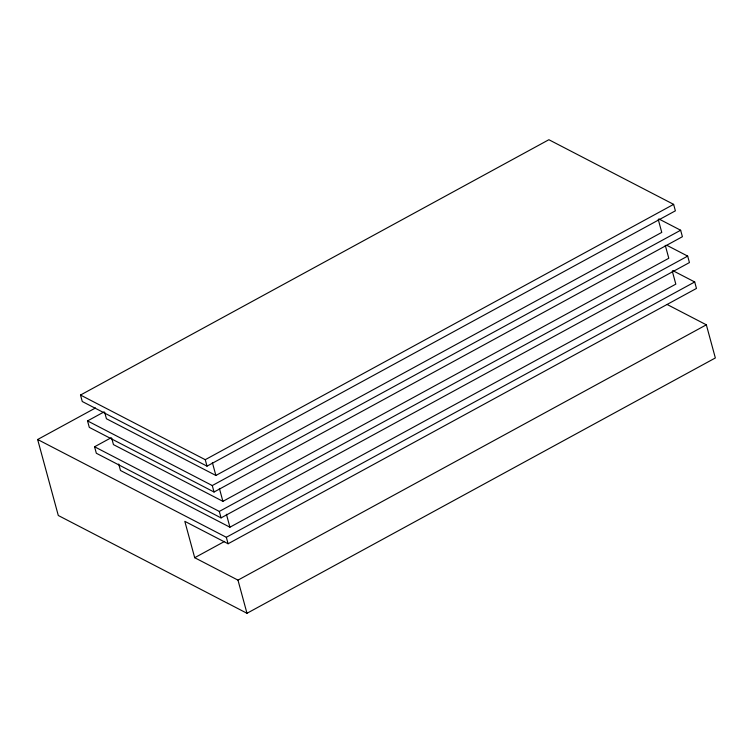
<?xml version="1.0" encoding="UTF-8"?>
<svg xmlns="http://www.w3.org/2000/svg" width="753" height="753" viewBox="0 0 753 753"><rect width="100%" height="100%" fill="white"/><g stroke="black" fill="none" stroke-linecap="round" stroke-linejoin="round"><path stroke-width="1.13" d="M80.505 395.043L548.881 139.719L673.624 204.364L675.375 210.831L207.009 466.154L82.265 401.509L80.505 395.043L205.249 459.688L207.009 466.154M667.196 304.523L706.342 324.816L715.35 357.957L246.984 613.281L58.292 515.494L37.65 439.507L95.49 407.975M658.819 218.925L680.646 230.239L682.406 236.706L214.04 492.02L89.296 427.375L87.536 420.908L104.046 411.91M666.885 245.327L687.677 256.105L689.437 262.571L221.062 517.895L96.328 453.25L94.567 446.774L111.077 437.785M205.249 459.688L673.624 204.364M104.667 412.277L106.427 418.743L215.876 475.463L661.765 232.404L658.254 219.471M87.536 420.908L212.28 485.553L680.646 230.239M111.698 438.142L113.449 444.609L222.907 501.338L668.796 258.27L665.275 245.337M94.567 446.774L219.311 511.428L687.677 256.105M118.72 464.017L120.48 470.484L229.929 527.204L675.817 284.135L672.307 271.202M37.65 439.507L226.333 537.294L694.708 281.97L696.459 288.437L228.093 543.76L184.814 521.33L194.698 557.709L237.976 580.13L246.984 613.281M194.698 557.709L224.62 541.398M237.976 580.13L706.342 324.816M672.815 270.628L694.708 281.97M212.365 462.53L215.876 475.463M219.387 488.405L222.907 501.338M226.418 514.271L229.929 527.204M212.28 485.553L214.04 492.02M219.311 511.428L221.062 517.895M226.333 537.294L228.093 543.76"/></g></svg>
